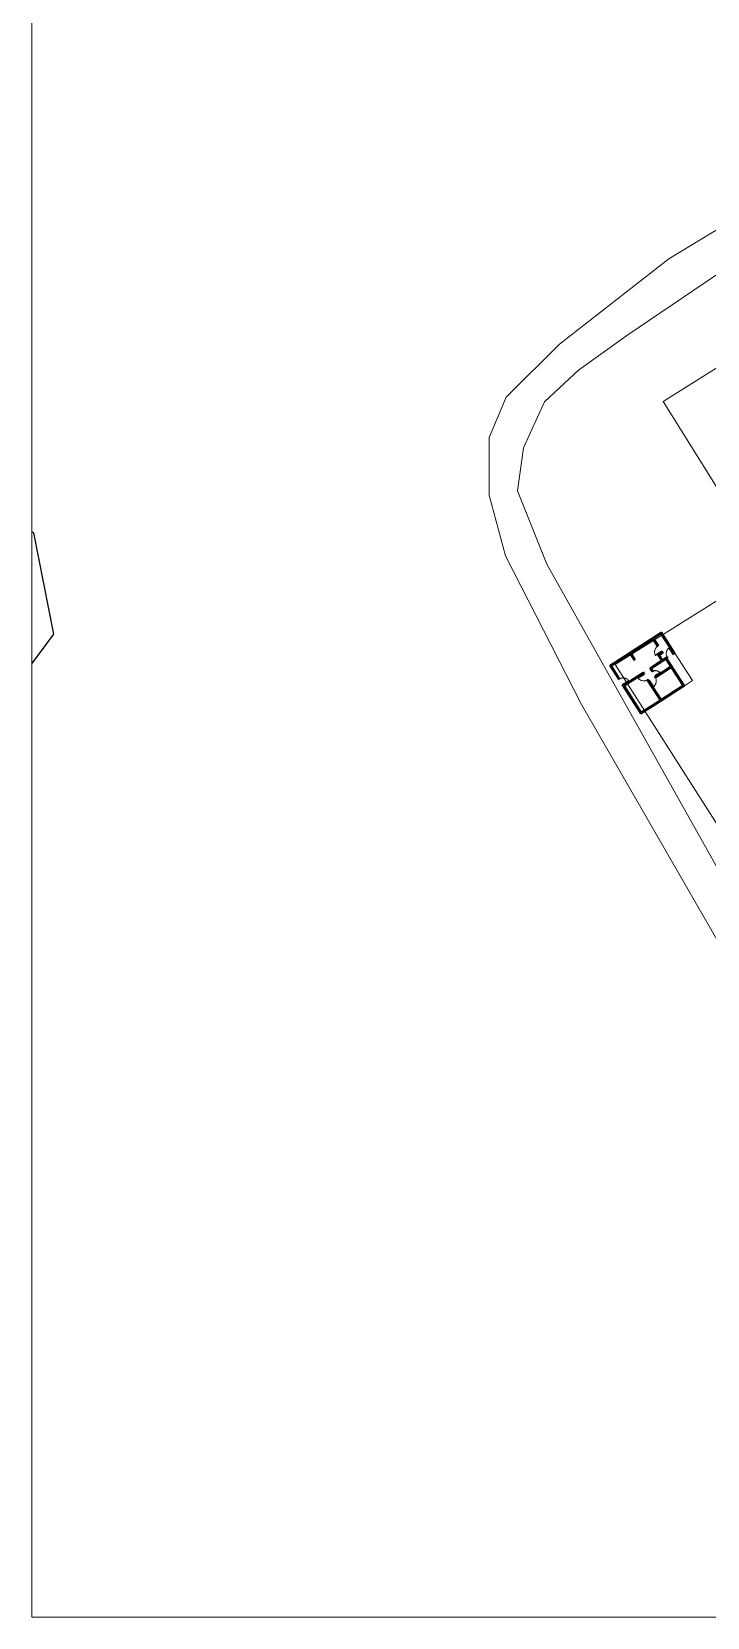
# Model space of a CAD drawing. Header units: metres. Extents: x -71 to 881, y -503 to 661.
# Drawn here: x 11.2 to 93.2, y 371.9 to 564.5 of the extents above; entities that cross this region are included whole.
import ezdxf

# ---------------------------------------------------------------- set-up
doc = ezdxf.new("R2010")
doc.units = ezdxf.units.M
doc.linetypes.add('ACAD_ISO02W100', pattern=[15, 12, -3])
for name, color, linetype, lineweight in [('02. Paredes', 6, 'Continuous', 30), ('03. Esquadria janelas', 2, 'Continuous', 15), ('03. Esquadria Porta', 2, 'Continuous', 15), ('04. Pisos', 8, 'Continuous', 5), ('08. Projeção', 1, 'ACAD_ISO02W100', 5)]:
    doc.layers.add(name, color=color, linetype=linetype, lineweight=lineweight)

msp = doc.modelspace()

# ---------------------------------------------------------------- linework, layer by layer
for p, q in [((89.15, 484.35), (88.13, 483.69)), ((88.21, 483.56), (88.13, 483.69)), ((88.21, 483.56), (88.13, 483.69)), ((89.23, 484.22), (88.21, 483.56)), ((89.23, 484.22), (89.15, 484.35)), ((89.15, 484.35), (89.23, 484.22)), ((89.23, 484.22), (89.18, 484.31)), ((86.46, 482.61), (87.48, 483.27)), ((87.48, 483.27), (86.46, 482.61)), ((86.46, 482.61), (86.54, 482.48)), ((86.54, 482.48), (86.46, 482.61)), ((87.56, 483.14), (86.54, 482.48)), ((87.56, 483.14), (87.48, 483.27)), ((87.56, 483.14), (87.51, 483.23))]:
    msp.add_line(p, q)
at = {"color": 240, "true_color": 0xed1f24}
msp.add_lwpolyline([(11.19, 487.68), (13.86, 491.28), (11.44, 503.61), (11.19, 503.68)], dxfattribs=at)
at = {"layer": '02. Paredes'}
for p, q in [((87.63, 491.52), (85.81, 490.34)), ((86.72, 490.75), (87.58, 491.31)), ((89.08, 489), (87.58, 491.31)), ((89.28, 488.96), (87.63, 491.52)), ((83.89, 489.1), (85.81, 490.34)), ((83.97, 488.98), (85.89, 490.21)), ((85.89, 490.21), (85.81, 490.34)), ((86.59, 490.67), (85.89, 490.21)), ((87.15, 489.8), (86.59, 490.67)), ((87.28, 489.89), (86.72, 490.75)), ((87.15, 489.8), (87.28, 489.89)), ((88.05, 490.6), (88.17, 490.68)), ((88.05, 490.6), (88.17, 490.68)), ((88.05, 490.6), (88.17, 490.68)), ((88.59, 489.76), (88.71, 489.84)), ((88.59, 489.76), (88.71, 489.84)), ((88.71, 489.84), (88.59, 489.76)), ((88.59, 489.76), (88.67, 489.81)), ((83.89, 489.1), (81.36, 487.47)), ((82.45, 485.79), (81.36, 487.47)), ((83.85, 488.9), (81.57, 487.43)), ((81.57, 487.43), (82.57, 485.87)), ((82.19, 488.01), (82.27, 487.88)), ((82.27, 487.88), (82.19, 488.01)), ((83.22, 488.67), (83.3, 488.54)), ((83.3, 488.54), (83.22, 488.67)), ((84.33, 488.14), (83.85, 488.9)), ((83.89, 489.1), (83.97, 488.98)), ((83.97, 488.98), (83.89, 489.1)), ((84.46, 488.22), (83.97, 488.98)), ((83.97, 488.98), (84.46, 488.22)), ((84.46, 488.22), (84.33, 488.14)), ((87.65, 488.08), (86.22, 487.16)), ((86.22, 487.16), (87.65, 488.08)), ((88.17, 488.23), (86.43, 487.11)), ((87, 486.22), (88.74, 487.34)), ((87.2, 488.77), (87.63, 489.06)), ((87.65, 488.08), (87.2, 488.77)), ((87.4, 488.73), (87.84, 489.01)), ((87.77, 488.16), (87.4, 488.73)), ((87.63, 489.06), (87.56, 489.17)), ((87.63, 489.06), (87.56, 489.17)), ((87.58, 489.14), (87.71, 489.22)), ((87.58, 489.14), (87.63, 489.06)), ((87.63, 489.06), (87.58, 489.14)), ((87.63, 489.06), (87.58, 489.14)), ((87.84, 489.01), (87.71, 489.22)), ((88.21, 488.44), (87.77, 488.16)), ((90.23, 485.04), (88.17, 488.23)), ((88.18, 488.21), (88.31, 488.29)), ((88.18, 488.21), (88.31, 488.29)), ((88.18, 488.21), (88.31, 488.29)), ((88.21, 488.44), (88.32, 488.51)), ((88.29, 488.32), (88.4, 488.39)), ((90.43, 485), (88.29, 488.32)), ((88.32, 488.51), (88.4, 488.39)), ((88.72, 487.37), (88.85, 487.45)), ((88.72, 487.37), (88.81, 487.43)), ((88.99, 488.95), (89.08, 489)), ((88.99, 488.95), (89.08, 489)), ((89.08, 489), (88.99, 488.95)), ((89.08, 489), (88.99, 488.95)), ((88.99, 488.95), (89.07, 488.82)), ((88.99, 488.95), (89.07, 488.82)), ((89.07, 488.82), (89.28, 488.96)), ((82.57, 485.87), (82.45, 485.79)), ((85.34, 486.59), (83.06, 485.12)), ((85.42, 486.46), (83.14, 484.99)), ((85.34, 486.59), (85.46, 486.67)), ((85.47, 486.38), (85.42, 486.46)), ((85.42, 486.46), (85.47, 486.38)), ((85.6, 486.46), (85.46, 486.67)), ((85.47, 486.38), (85.6, 486.46)), ((85.91, 485.7), (86.03, 485.79)), ((87.48, 483.27), (85.91, 485.7)), ((86.12, 485.65), (86.03, 485.79)), ((86.12, 485.65), (86.16, 485.68)), ((86.24, 485.55), (86.16, 485.68)), ((86.2, 485.52), (86.24, 485.55)), ((87.61, 483.35), (86.2, 485.52)), ((86.51, 486.71), (86.22, 487.16)), ((86.63, 486.79), (86.43, 487.11)), ((86.51, 486.71), (86.63, 486.79)), ((86.83, 486.21), (86.96, 486.29)), ((86.88, 486.14), (86.83, 486.21)), ((86.83, 486.11), (86.88, 486.14)), ((86.92, 485.99), (86.83, 486.11)), ((86.92, 485.99), (88.82, 487.22)), ((87, 486.22), (86.94, 486.31)), ((87, 486.22), (86.96, 486.29)), ((83.01, 485.2), (82.88, 485.12)), ((82.88, 485.12), (85.16, 481.59)), ((83.06, 485.12), (83.01, 485.2)), ((83.06, 485.12), (83.01, 485.2)), ((83.14, 484.99), (85.2, 481.8)), ((86.54, 482.48), (90.43, 485)), ((87.61, 483.35), (90.23, 485.04)), ((85.16, 481.59), (86.54, 482.48)), ((85.2, 481.8), (86.46, 482.61)), ((87.48, 483.27), (87.56, 483.14))]:
    msp.add_line(p, q, dxfattribs=at)
at = {"layer": '03. Esquadria janelas'}
for p, q in [((84.96, 489.7), (83.93, 489.04)), ((84.59, 489.42), (83.95, 489.01)), ((85.19, 489.89), (84.56, 489.47)), ((84.56, 489.47), (84.59, 489.42)), ((85.85, 490.27), (84.96, 489.7)), ((85.19, 489.89), (85.23, 489.84)), ((85.87, 490.25), (85.23, 489.84)), ((88.35, 490.2), (88.08, 490.62)), ((88.65, 489.79), (88.1, 490.63)), ((88.4, 490.23), (88.35, 490.2)), ((88.67, 489.81), (88.4, 490.23)), ((83.26, 488.6), (82.24, 487.94)), ((82.77, 488.25), (82.25, 487.92)), ((83.25, 488.63), (82.73, 488.3)), ((82.73, 488.3), (82.77, 488.25)), ((88.48, 487.81), (88.21, 488.23)), ((88.78, 487.41), (88.24, 488.25)), ((88.53, 487.85), (88.48, 487.81)), ((88.81, 487.43), (88.53, 487.85)), ((89.2, 484.28), (88.17, 483.62)), ((88.7, 483.92), (88.19, 483.59)), ((89.18, 484.31), (88.67, 483.97)), ((88.67, 483.97), (88.7, 483.92)), ((87.52, 483.2), (86.5, 482.54)), ((87.03, 482.84), (86.52, 482.51)), ((87.51, 483.23), (86.99, 482.89)), ((86.99, 482.89), (87.03, 482.84))]:
    msp.add_line(p, q, dxfattribs=at)
at = {"layer": '03. Esquadria Porta'}
for points in [[(88.53, 489.6), (88.56, 489.62), (88.99, 488.95), (88.97, 488.93)], [(86.89, 488.73), (86.91, 488.71), (87.58, 489.14), (87.56, 489.17)], [(83.66, 485.66), (83.68, 485.63), (83.01, 485.2), (82.99, 485.22)], [(84.82, 485.92), (84.8, 485.94), (85.47, 486.38), (85.49, 486.35)], [(86.7, 484.9), (86.68, 484.88), (86.24, 485.55), (86.27, 485.57)], [(87.45, 486.64), (86.94, 486.31), (86.96, 486.29), (87.46, 486.61)]]:
    msp.add_lwpolyline(points, close=True, dxfattribs=at)
at = {"layer": '04. Pisos'}
for p in [(89.28, 488.96), (90.43, 485)]:
    msp.add_line(p, (91.43, 485.64), dxfattribs=at)
msp.add_lwpolyline([(11.19, 661.4), (436.92, 661.4), (436.92, 371.85), (11.19, 371.85)], close=True, dxfattribs=at)
for points in [[(145.5, 371.85), (73.72, 499.79), (70.18, 508.7), (70.89, 513.93), (73.43, 519.49), (77.59, 523.37), (83.58, 527.66), (107.62, 543.91), (111.2, 547.42), (112.86, 550.63), (112.86, 552.8), (112.47, 564.01), (91.68, 597.14), (87.63, 598.96), (82.29, 599.74), (79.08, 599.74), (74.66, 597.39), (41.8, 580.5), (14.69, 627.87), (32.69, 636.86), (30.11, 640.9), (11.19, 631.79)], [(292.23, 487.05), (337.22, 515.38), (265.24, 631.01), (87.87, 519.54), (100.54, 499.22), (82.02, 487.58), (99.45, 460.23)], [(105.14, 568.01), (107.3, 563.86), (108.42, 561.71), (109.02, 558.29), (109.02, 556.88), (107.55, 550.84), (105.9, 548.53), (98.61, 543), (88.55, 536.88), (75.25, 526.51), (68.78, 520.08), (66.73, 515.18), (66.73, 508.16), (68.69, 500.78), (77.94, 482.72), (108.32, 429.95), (128.62, 392.71), (139.99, 371.85)]]:
    msp.add_lwpolyline(points, dxfattribs=at)
at = {"layer": '08. Projeção'}
for centre, radius, start, end in [((87.69, 489.11), 0.883, 127.7239, 205.0435), ((89.11, 488.93), 0.883, 130.6615, 207.9811), ((82.99, 485.08), 0.883, 40.6615, 117.9811), ((85.49, 486.49), 0.883, 220.6615, 297.9811), ((86.93, 486.14), 0.713, 43.8515, 114.7912), ((86.13, 485.57), 0.883, 310.6615, 27.9811)]:
    msp.add_arc(centre, radius, start, end, dxfattribs=at)

doc.saveas('drawing.dxf')
